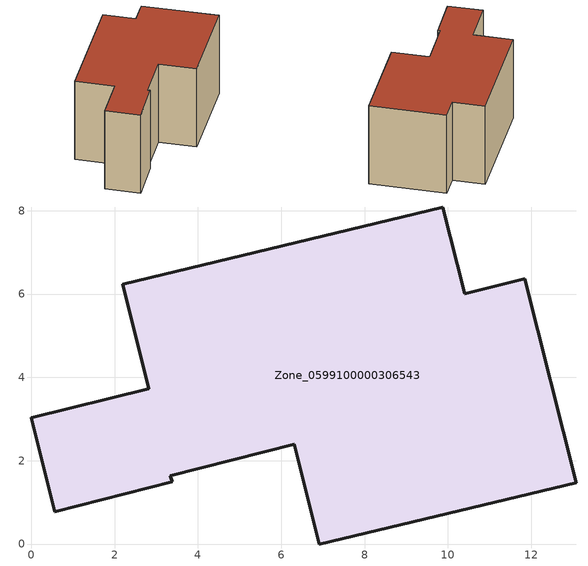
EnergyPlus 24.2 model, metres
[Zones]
Zone_0599100000306543
 floor ground (C_G): 10.4,6.01 11.85,6.37 13.08,1.47 6.91,0 6.31,2.39 3.34,1.64 3.38,1.49 0.56,0.78 0,3.03 2.82,3.73 2.19,6.23 9.88,8.09 z0
 wall outside (C_F): 3.38,1.49 3.34,1.64 6.31,2.39 6.91,0 13.08,1.47 11.85,6.37 10.4,6.01 9.88,8.09 2.19,6.23 2.82,3.73 0,3.03 0.56,0.78 3.38,1.49 z0:5.86
 roof outside (C_R): 9.88,8.09 2.19,6.23 2.82,3.73 0,3.03 0.56,0.78 3.38,1.49 3.34,1.64 6.31,2.39 6.91,0 13.08,1.47 11.85,6.37 10.4,6.01 z5.86
[BUILDING]
Pand.0599100000306543: North Axis=0; Terrain=City; Loads Convergence Tolerance Value=0.04; Temperature Convergence Tolerance Value=0.4; Solar Distribution=FullExterior; Maximum Number of Warmup Days=25; Minimum Number of Warmup Days=1
[Site:Location]
Rotterdam.The.Hague.AP_ZH_NLD Design_Conditions: Latitude=51.96; Longitude=4.45; Time Zone=1; Elevation=-4.5
[SITE:GROUNDTEMPERATURE:BUILDINGSURFACE]
18, 18, 18, 18, 18, 18, 18, 18, 18, 18, 18, 18
[MATERIAL] Thermal Absorptance=0.9; Solar Absorptance=0.7; Visible Absorptance=0.7
Name | Roughness | Thickness | Conductivity | Density | Specific Heat
G.TI.1965-1974 | MediumSmooth | 0.15 | 0.882353 | 540 | 1210
F.TI.1965-1974 | Rough | 0.3 | 0.697674 | 1920 | 840
R.TI.1965-1974 | MediumRough | 0.2 | 0.232558 | 1500 | 1000
[CONSTRUCTION]
C_G: G.TI.1965-1974
C_F: F.TI.1965-1974
C_R: R.TI.1965-1974
[ZONE]
Zone_0599100000306543: Type=1; Multiplier=1; Ceiling Height=Autocalculate; Volume=Autocalculate; Floor Area=autocalculate; Part of Total Floor Area=Yes
[ZONEINFILTRATION:DESIGNFLOWRATE]
Infil_Zone_0599100000306543: Zone or ZoneList or Space or SpaceList=Zone_0599100000306543; Schedule=AlwaysOn; Design Flow Rate Calculation Method=Flow/Area; Flow Rate per Floor Area=0.003; Constant Term Coefficient=1; Temperature Term Coefficient=0; Velocity Term Coefficient=0; Velocity Squared Term Coefficient=0
[HVACTEMPLATE:ZONE:IDEALLOADSAIRSYSTEM]
Zone_0599100000306543: Maximum Heating Supply Air Temperature=50; Minimum Cooling Supply Air Temperature=13; Maximum Heating Supply Air Humidity Ratio=0.0156; Minimum Cooling Supply Air Humidity Ratio=0.0077; Heating Limit=NoLimit; Cooling Limit=NoLimit; Dehumidification Control Type=ConstantSensibleHeatRatio; Cooling Sensible Heat Ratio=0.7; Dehumidification Setpoint=60; Humidification Control Type=None; Humidification Setpoint=30; Outdoor Air Method=None; Outdoor Air Flow Rate per Person=0.00944; Outdoor Air Flow Rate per Zone Floor Area=0; Outdoor Air Flow Rate per Zone=0; Demand Controlled Ventilation Type=None; Outdoor Air Economizer Type=NoEconomizer; Heat Recovery Type=None; Sensible Heat Recovery Effectiveness=0.7; Latent Heat Recovery Effectiveness=0.65
[ZONECONTROL:THERMOSTAT]
ThermostatControl_Zone_0599100000306543: Zone or ZoneList=Zone_0599100000306543; Control Type Schedule=DualSetpointControlType; Control 1=Thermostat_Zone_0599100000306543; Temperature Difference Between Cutout And Setpoint=0
[THERMOSTATSETPOINT:DUALSETPOINT]
Thermostat_Zone_0599100000306543: Heating Setpoint Temperature Schedule=HeatingSetpoint_Zone_0599100000306543; Cooling Setpoint Temperature Schedule=CoolingSetpoint_Zone_0599100000306543
[SCHEDULE:COMPACT]
HeatingSetpoint_Zone_0599100000306543: Through: 12/31, For: AllDays, Until: 24:00, 21
CoolingSetpoint_Zone_0599100000306543: Through: 12/31, For: AllDays, Until: 24:00, 24
DualSetpointControlType: Through: 12/31, For: AllDays, Until: 24:00, 4
AlwaysOn: Through: 12/31, For: AllDays, Until: 24:00, 1
